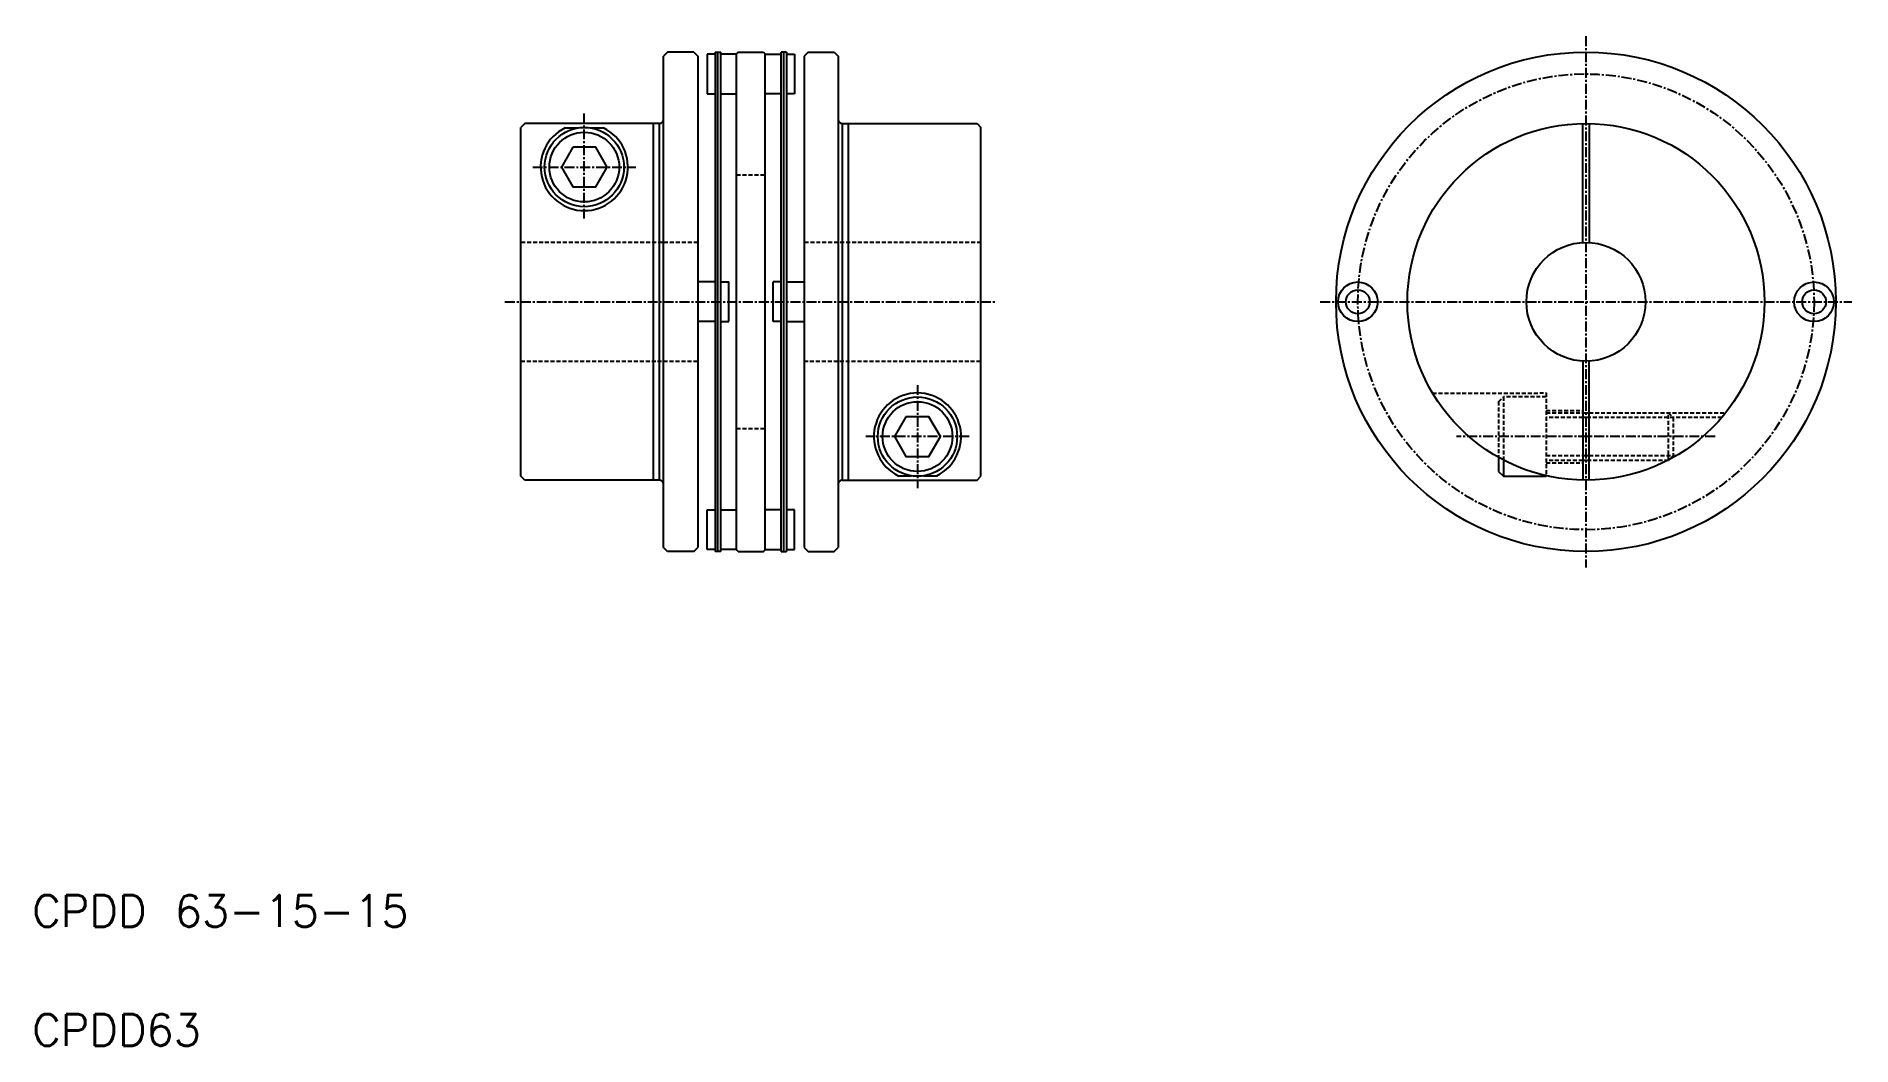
# Model space of a CAD drawing. Extents: x 11 to 239, y 10 to 137.
import ezdxf

# ---------------------------------------------------------------- set-up
doc = ezdxf.new("R2010")
doc.units = 0
doc.linetypes.add('CENTER', pattern=[2, 1.25, -0.25, 0.25, -0.25])
doc.linetypes.add('DASHED', pattern=[0.75, 0.5, -0.25])
doc.layers.get('0').update_dxf_attribs({"linetype": 'CONTINUOUS'})
doc.layers.add('CENTER', color=1, linetype='CENTER')
doc.styles.get("Standard").update_dxf_attribs({"font": 'txt.shx', "width": 0.7, "bigfont": 'bigfont.shx'})

msp = doc.modelspace()

# ---------------------------------------------------------------- linework, layer by layer
at = {"color": 7, "linetype": 'CONTINUOUS'}
for p, q in [((90.08, 135.34), (89.58, 134.84)), ((93.38, 135.34), (90.08, 135.34)), ((93.38, 135.34), (93.88, 134.84)), ((96.08, 135.09), (95.08, 135.09)), ((95.08, 135.09), (95.08, 130.09)), ((96.08, 135.34), (96.08, 72.34)), ((96.08, 135.34), (96.78, 135.34)), ((96.43, 72.34), (96.43, 135.34)), ((96.78, 72.34), (96.78, 135.34)), ((98.78, 135.09), (96.78, 135.09)), ((98.98, 135.34), (98.78, 135.14)), ((98.78, 72.54), (98.78, 135.14)), ((98.98, 135.34), (102.18, 135.34)), ((102.18, 135.34), (102.38, 135.14)), ((102.38, 72.54), (102.38, 135.14)), ((102.38, 135.09), (104.38, 135.09)), ((104.38, 72.34), (104.38, 135.34)), ((105.08, 135.34), (104.38, 135.34)), ((104.73, 72.34), (104.73, 135.34)), ((105.08, 135.34), (105.08, 72.34)), ((105.08, 135.09), (106.08, 135.09)), ((106.08, 135.09), (106.08, 130.09)), ((107.78, 135.34), (107.28, 134.84)), ((107.78, 135.34), (111.08, 135.34)), ((111.08, 135.34), (111.58, 134.84)), ((89.58, 72.84), (89.58, 134.84)), ((93.88, 134.84), (93.88, 72.84)), ((107.28, 134.84), (107.28, 72.84)), ((111.58, 134.84), (111.58, 72.84)), ((95.08, 130.09), (96.08, 130.09)), ((96.78, 130.09), (98.78, 130.09)), ((104.38, 130.09), (102.38, 130.09)), ((106.08, 130.09), (105.08, 130.09)), ((72.08, 126.34), (71.58, 125.84)), ((89.08, 126.34), (72.08, 126.34)), ((88.28, 126.34), (88.28, 81.34)), ((89.08, 81.34), (89.08, 126.34)), ((112.08, 126.34), (112.08, 81.34)), ((112.08, 126.34), (129.08, 126.34)), ((112.88, 81.34), (112.88, 126.34)), ((129.08, 126.34), (129.58, 125.84)), ((205.43, 111.33), (205.43, 126.33)), ((206.23, 126.33), (206.23, 111.33)), ((71.58, 81.84), (71.58, 125.84)), ((77.15, 125.77), (78.79, 125.77)), ((80.36, 125.77), (82, 125.77)), ((129.58, 81.84), (129.58, 125.84)), ((96.08, 106.34), (93.88, 106.34)), ((96.78, 106.34), (97.78, 106.34)), ((97.78, 101.34), (97.78, 106.34)), ((103.38, 101.34), (103.38, 106.34)), ((104.38, 106.34), (103.38, 106.34)), ((105.08, 106.34), (107.28, 106.34)), ((96.08, 101.34), (93.88, 101.34)), ((96.78, 101.34), (97.78, 101.34)), ((104.38, 101.34), (103.38, 101.34)), ((105.08, 101.34), (107.28, 101.34)), ((205.43, 96.35), (205.43, 81.34)), ((206.23, 81.34), (206.23, 96.35)), ((205.43, 89.84), (206.23, 89.84)), ((206.23, 89.24), (205.43, 89.24)), ((194.83, 84.21), (194.83, 82.44)), ((194.83, 82.44), (195.43, 81.84)), ((195.43, 83.88), (195.43, 81.84)), ((205.43, 84.44), (206.23, 84.44)), ((206.23, 83.84), (205.43, 83.84)), ((72.08, 81.34), (71.58, 81.84)), ((89.08, 81.34), (72.08, 81.34)), ((112.08, 81.34), (129.08, 81.34)), ((119.15, 81.9), (120.79, 81.9)), ((122.36, 81.9), (124, 81.9)), ((129.08, 81.34), (129.58, 81.84)), ((195.43, 81.84), (200.83, 81.84)), ((200.83, 81.9), (200.83, 81.84)), ((95.08, 77.59), (96.08, 77.59)), ((95.08, 72.59), (95.08, 77.59)), ((96.78, 77.59), (98.78, 77.59)), ((104.38, 77.59), (102.38, 77.59)), ((106.08, 77.59), (105.08, 77.59)), ((106.08, 72.59), (106.08, 77.59)), ((90.08, 72.34), (89.58, 72.84)), ((93.38, 72.34), (90.08, 72.34)), ((93.38, 72.34), (93.88, 72.84)), ((96.08, 72.59), (95.08, 72.59)), ((96.78, 72.34), (96.08, 72.34)), ((98.78, 72.59), (96.78, 72.59)), ((98.98, 72.34), (98.78, 72.54)), ((98.98, 72.34), (102.18, 72.34)), ((102.18, 72.34), (102.38, 72.54)), ((102.38, 72.59), (104.38, 72.59)), ((102.88, 72.59), (102.88, 72.59)), ((103.38, 72.59), (103.38, 72.59)), ((104.38, 72.34), (105.08, 72.34)), ((105.08, 72.59), (106.08, 72.59)), ((107.28, 72.84), (107.78, 72.34)), ((107.78, 72.34), (111.08, 72.34)), ((111.08, 72.34), (111.58, 72.84))]:
    msp.add_line(p, q, dxfattribs=at)
at = {"color": 3, "linetype": 'DASHED'}
for p, q in [((98.78, 119.84), (102.38, 119.84)), ((93.88, 111.34), (71.58, 111.34)), ((129.58, 111.34), (107.28, 111.34)), ((71.58, 96.34), (93.88, 96.34)), ((107.28, 96.34), (129.58, 96.34)), ((186.5, 92.31), (200.83, 92.34)), ((194.83, 91.24), (195.43, 91.84)), ((195.43, 91.84), (195.43, 83.88)), ((200.83, 91.84), (195.43, 91.84)), ((200.83, 92.34), (200.83, 81.9)), ((194.83, 91.24), (194.83, 84.21)), ((200.83, 90.14), (205.43, 90.14)), ((200.83, 89.84), (205.43, 89.84)), ((205.43, 89.24), (200.83, 89.24)), ((206.23, 89.84), (223.44, 89.84)), ((222.95, 89.24), (206.23, 89.24)), ((216.23, 83.84), (216.23, 89.84)), ((216.23, 89.84), (216.83, 89.24)), ((216.83, 89.24), (216.83, 84.44)), ((98.78, 87.84), (102.38, 87.84)), ((200.83, 84.44), (205.43, 84.44)), ((205.43, 83.84), (200.83, 83.84)), ((200.83, 83.54), (205.43, 83.54)), ((206.23, 84.44), (217.22, 84.44)), ((216.23, 83.84), (206.23, 83.84)), ((216.83, 84.44), (216.23, 83.84))]:
    msp.add_line(p, q, dxfattribs=at)
at = {"color": 7, "linetype": 'CONTINUOUS'}
for points in [[(78.13, 123.34), (76.69, 120.84), (78.13, 118.34), (81.02, 118.34), (82.46, 120.84), (81.02, 123.34)], [(120.13, 89.34), (118.69, 86.84), (120.13, 84.34), (123.02, 84.34), (124.46, 86.84), (123.02, 89.34)]]:
    msp.add_lwpolyline(points, close=True, dxfattribs=at)
for centre, radius in [((205.83, 103.84), 31.5), ((205.83, 103.84), 22.5), ((79.58, 120.84), 5), ((79.58, 120.84), 4.4), ((205.83, 103.84), 7.5), ((177.08, 103.84), 2.5), ((177.08, 103.84), 1.5), ((234.58, 103.84), 2.5), ((234.58, 103.84), 1.5), ((121.58, 86.84), 5), ((121.58, 86.84), 4.4)]:
    msp.add_circle(centre, radius, dxfattribs=at)
for centre, radius, start, end in [((89.08, 126.84), 0.5, 270, 0), ((112.08, 126.84), 0.5, 180, 270), ((79.58, 120.84), 5.5, 116.1412, 63.8588), ((121.58, 86.84), 5.5, 296.1412, 243.8588), ((89.08, 80.84), 0.5, 0, 90), ((112.08, 80.84), 0.5, 90, 180)]:
    msp.add_arc(centre, radius, start, end, dxfattribs=at)
at = {"layer": 'CENTER', "color": 1, "linetype": 'CENTER'}
for p, q in [((205.83, 137.34), (205.83, 70.34)), ((79.58, 114.34), (79.58, 127.84)), ((73.08, 120.84), (86.08, 120.84)), ((69.58, 103.84), (131.58, 103.84)), ((172.33, 103.84), (239.33, 103.84)), ((121.58, 93.34), (121.58, 80.34)), ((128.08, 86.84), (115.08, 86.84)), ((222.12, 86.84), (189.53, 86.84))]:
    msp.add_line(p, q, dxfattribs=at)
msp.add_circle((205.83, 103.84), 28.75, dxfattribs=at)

# ---------------------------------------------------------------- texts
at = {"color": 7, "linetype": 'CONTINUOUS'}
for s, p in [('CPDD 63-15-15', (10, 25)), ('CPDD63', (10, 10))]:
    msp.add_text(s, height=4, dxfattribs=at).set_placement(p)

doc.saveas('drawing.dxf')
